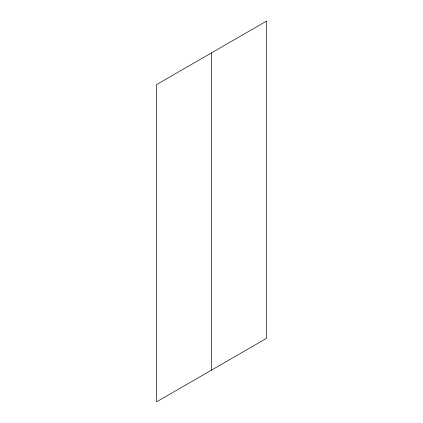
<?xml version="1.0" encoding="UTF-8"?>
<svg xmlns="http://www.w3.org/2000/svg" width="423" height="423" viewBox="0 0 423 423"><rect width="100%" height="100%" fill="white"/><g stroke="black" fill="none" stroke-linecap="round" stroke-linejoin="round"><path stroke-width="0.63" d="M211.5 52.875L211.5 370.125M266.448 21.15L156.552 84.6L156.552 401.85L266.448 338.4L266.448 21.15"/></g></svg>
